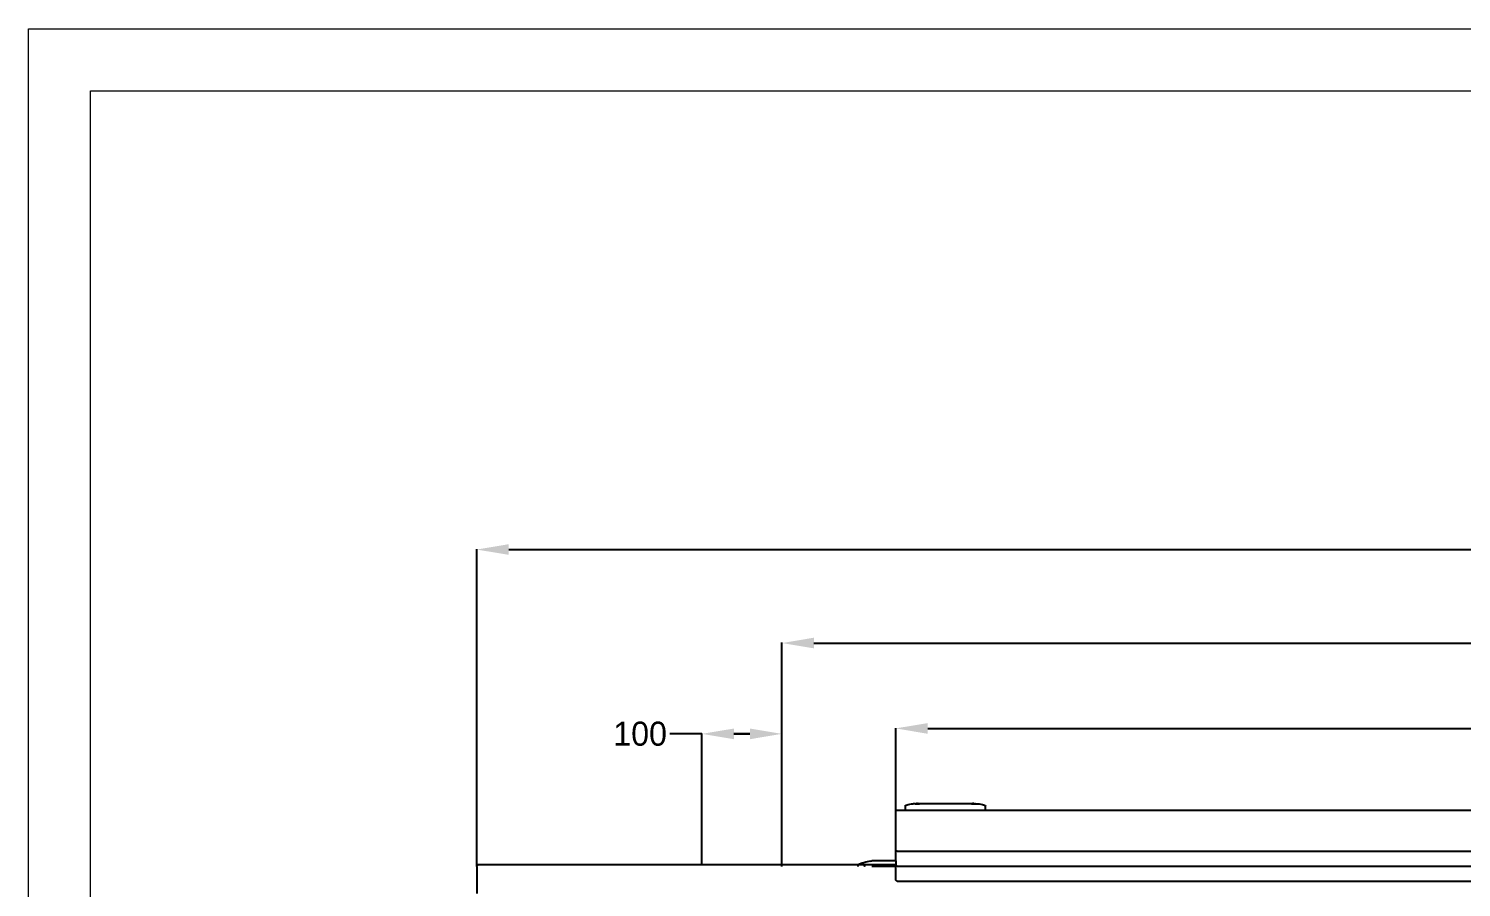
# Model space of a CAD drawing. Header units: millimetres. Extents: x -2916 to 2490, y 92 to 4100.
# Drawn here: x -2916 to -1128, y 3028 to 4100 of the extents above; entities that cross this region are included whole.
import ezdxf

# ---------------------------------------------------------------- set-up
doc = ezdxf.new("R2010")
doc.units = ezdxf.units.MM
doc.header["$PDSIZE"] = -1
doc.layers.add('DIMS', color=1, linetype='Continuous')
doc.layers.add('tabelka', color=155, linetype='Continuous')
doc.styles.get("Standard").update_dxf_attribs({"font": 'Gothic.ttf'})
doc.dimstyles.new('ISO-25', dxfattribs={"dimtxt": 2.5, "dimasz": 2.5, "dimexe": 1.25, "dimexo": 0.625, "dimtad": 1, "dimtxsty": 'Standard', "dimcen": 2.5, "dimadec": 0, "dimazin": 0, "dimtfac": 1, "dimtmove": 0, "dimatfit": 3, "dimfxl": 1, "dimarcsym": 0})

# ---------------------------------------------------------------- blocks, each defined once
blk = doc.blocks.new('*D78')
at = {"layer": 'Defpoints', "color": 0}
for p in [(632.9, 3449.5), (-2357.1, 3053.6), (632.9, 3054.1)]:
    blk.add_point(p, dxfattribs=at)
at = {"layer": 'DIMS', "color": 0, "lineweight": -2}
for p, q in [((-2357.1, 3054.1), (-2357.1, 3450)), ((-2317.1, 3449.5), (-913.1, 3449.5)), ((592.9, 3449.5), (-811.1, 3449.5)), ((632.9, 3054.6), (632.9, 3450))]:
    blk.add_line(p, q, dxfattribs=at)
at = {"layer": 'DIMS', "color": 0}
for points in [[(-2317.1, 3456.2), (-2317.1, 3442.9), (-2357.1, 3449.5)], [(592.9, 3442.9), (592.9, 3456.2), (632.9, 3449.5)]]:
    blk.add_solid(points, dxfattribs=at)
at = {"layer": 'DIMS', "color": 0, "insert": (-862.1, 3449.5), "char_height": 30, "attachment_point": 5}
blk.add_mtext('2990', dxfattribs=at)
blk = doc.blocks.new('*D79')
at = {"layer": 'Defpoints', "color": 0}
for p in [(-1976.1, 3219.5), (-2076.1, 3055.3), (-1976.1, 3053.6)]:
    blk.add_point(p, dxfattribs=at)
at = {"layer": 'DIMS', "color": 0, "lineweight": -2}
for p, q in [((-2076.1, 3219.5), (-2116.1, 3219.5)), ((-2076.1, 3055.8), (-2076.1, 3220)), ((-2036.1, 3219.5), (-2016.1, 3219.5)), ((-2016.1, 3219.5), (-2036.1, 3219.5)), ((-1976.1, 3054.1), (-1976.1, 3220))]:
    blk.add_line(p, q, dxfattribs=at)
at = {"layer": 'DIMS', "color": 0}
for points in [[(-2036.1, 3226.1), (-2036.1, 3212.8), (-2076.1, 3219.5)], [(-2016.1, 3212.8), (-2016.1, 3226.1), (-1976.1, 3219.5)]]:
    blk.add_solid(points, dxfattribs=at)
at = {"layer": 'DIMS', "color": 0, "insert": (-2153.1, 3219.5), "char_height": 30, "attachment_point": 5}
blk.add_mtext('100', dxfattribs=at)
blk = doc.blocks.new('*D80')
at = {"layer": 'Defpoints', "color": 0}
for p in [(247.9, 3332.8), (-1976.1, 3054.1), (247.9, 3054.6)]:
    blk.add_point(p, dxfattribs=at)
at = {"layer": 'DIMS', "color": 0, "lineweight": -2}
for p, q in [((-1976.1, 3054.6), (-1976.1, 3333.3)), ((-1936.1, 3332.8), (-915.1, 3332.8)), ((207.9, 3332.8), (-813.1, 3332.8)), ((247.9, 3055.1), (247.9, 3333.3))]:
    blk.add_line(p, q, dxfattribs=at)
at = {"layer": 'DIMS', "color": 0}
for points in [[(-1936.1, 3339.5), (-1936.1, 3326.2), (-1976.1, 3332.8)], [(207.9, 3326.2), (207.9, 3339.5), (247.9, 3332.8)]]:
    blk.add_solid(points, dxfattribs=at)
at = {"layer": 'DIMS', "color": 0, "insert": (-864.1, 3332.8), "char_height": 30, "attachment_point": 5}
blk.add_mtext('2220', dxfattribs=at)
blk = doc.blocks.new('*D87')
at = {"layer": 'Defpoints', "color": 0}
for p in [(109.9, 3226.3), (-1834.1, 3122.4), (109.9, 3122.4)]:
    blk.add_point(p, dxfattribs=at)
at = {"layer": 'DIMS', "color": 0, "lineweight": -2}
for p, q in [((-1834.1, 3122.9), (-1834.1, 3226.8)), ((-1794.1, 3226.3), (-910.4, 3226.3)), ((69.9, 3226.3), (-813.7, 3226.3)), ((109.9, 3122.9), (109.9, 3226.8))]:
    blk.add_line(p, q, dxfattribs=at)
at = {"layer": 'DIMS', "color": 0}
for points in [[(-1794.1, 3232.9), (-1794.1, 3219.6), (-1834.1, 3226.3)], [(69.9, 3219.6), (69.9, 3232.9), (109.9, 3226.3)]]:
    blk.add_solid(points, dxfattribs=at)
at = {"layer": 'DIMS', "color": 0, "insert": (-862.1, 3226.3), "char_height": 30, "attachment_point": 5}
blk.add_mtext('1945', dxfattribs=at)

msp = doc.modelspace()

# ---------------------------------------------------------------- linework, layer by layer
for p, q in [((-1822.1, 3129.4), (-1821.8, 3130)), ((-1821.8, 3130), (-1821.1, 3130.6)), ((-1821.1, 3130.6), (-1819.9, 3131.1)), ((-1819.9, 3131.1), (-1818.3, 3131.5)), ((-1818.3, 3131.5), (-1816.4, 3131.8)), ((-1816.4, 3131.8), (-1814.3, 3132)), ((-1814.3, 3132), (-1812.1, 3132)), ((-1809.6, 3132), (-1812.1, 3132)), ((-1809.6, 3132), (-1809.5, 3132.1)), ((-1809.6, 3132.1), (-1809.6, 3132)), ((-1809.5, 3132.1), (-1809.6, 3132.1)), ((-1809.6, 3132), (-1809.6, 3132)), ((-1809.5, 3132.1), (-1809.5, 3132.1)), ((-1809.5, 3132.1), (-1809.5, 3132.1)), ((-1809.5, 3132.1), (-1809.4, 3132.1)), ((-1809.5, 3132.1), (-1809.5, 3132)), ((-1809.4, 3132), (-1809.5, 3132)), ((-1809.4, 3132.1), (-1809.3, 3132.1)), ((-1809.4, 3132.1), (-1809.4, 3132.1)), ((-1809.3, 3132), (-1809.4, 3132)), ((-1809.3, 3132.2), (-1809.2, 3132.2)), ((-1809.3, 3132.1), (-1809.3, 3132.2)), ((-1809.2, 3132), (-1809.3, 3132)), ((-1809.2, 3132.2), (-1809.1, 3132.2)), ((-1809.2, 3132), (-1809.2, 3132.1)), ((-1809.2, 3132.1), (-1809.1, 3132)), ((-1809.1, 3132.2), (-1809, 3132.2)), ((-1809.1, 3132.2), (-1809.1, 3132.2)), ((-1809.1, 3132.2), (-1809.1, 3132.2)), ((-1809.1, 3132), (-1809.1, 3132)), ((-1809.1, 3132), (-1809, 3132)), ((-1809, 3132.2), (-1808.9, 3132.2)), ((-1808.9, 3132), (-1809, 3132)), ((-1808.9, 3132.2), (-1808.9, 3132.3)), ((-1808.9, 3132.3), (-1808.8, 3132.2)), ((-1808.8, 3132), (-1808.9, 3132)), ((-1808.8, 3132.3), (-1808.7, 3132.3)), ((-1808.8, 3132.2), (-1808.8, 3132.3)), ((-1808.8, 3132.3), (-1808.8, 3132.3)), ((-1808.8, 3132), (-1808.8, 3132.1)), ((-1808.8, 3132), (-1808.8, 3132)), ((-1808.8, 3132), (-1808.8, 3132)), ((-1808.8, 3132), (-1808.7, 3132)), ((-1808.7, 3132.3), (-1808.7, 3132.3)), ((-1808.7, 3132.3), (-1808.6, 3132.3)), ((-1808.7, 3132), (-1808.7, 3132)), ((-1808.7, 3132), (-1808.6, 3132)), ((-1808.6, 3132.3), (-1808.5, 3132.3)), ((-1808.6, 3132.3), (-1808.6, 3132.3)), ((-1808.6, 3132), (-1808.5, 3132)), ((-1808.5, 3132.3), (-1808.5, 3132.3)), ((-1808.4, 3132.3), (-1808.5, 3132.3)), ((-1808.4, 3132), (-1808.5, 3132)), ((-1808.5, 3132), (-1808.5, 3132)), ((-1808.4, 3132.3), (-1808.3, 3132.3)), ((-1808.4, 3132.3), (-1808.4, 3132.3)), ((-1808.3, 3132), (-1808.4, 3132)), ((-1808.4, 3132), (-1808.4, 3132)), ((-1808.3, 3132.3), (-1808.3, 3132.4)), ((-1808.3, 3132.4), (-1808.2, 3132.3)), ((-1808.3, 3132.3), (-1808.3, 3132.3)), ((-1808.3, 3132), (-1808.3, 3132)), ((-1808.3, 3132), (-1808.2, 3132)), ((-1808.2, 3132.3), (-1808.1, 3132.4)), ((-1808.2, 3132), (-1808, 3132)), ((-1808.1, 3132.4), (-1808.1, 3132.4)), ((-1808.1, 3132.4), (-1808, 3132.4)), ((-1808, 3132.4), (-1808, 3132.4)), ((-1807.9, 3132.4), (-1808, 3132.4)), ((-1808, 3132), (-1808, 3132)), ((-1808, 3132), (-1807.9, 3132)), ((-1807.8, 3132.4), (-1807.9, 3132.4)), ((-1807.9, 3132), (-1807.8, 3132)), ((-1807.8, 3132.4), (-1807.8, 3132.4)), ((-1807.8, 3132.4), (-1807.7, 3132.4)), ((-1807.8, 3132), (-1807.7, 3132)), ((-1807.7, 3132.4), (-1807.7, 3132.4)), ((-1807.7, 3132.4), (-1807.7, 3132.4)), ((-1807.7, 3132.4), (-1807.6, 3132.4)), ((-1807.7, 3132), (-1807.6, 3132)), ((-1807.5, 3132.4), (-1807.6, 3132.4)), ((-1807.6, 3132.4), (-1807.6, 3132.4)), ((-1807.6, 3132), (-1807.5, 3132)), ((-1807.4, 3132.4), (-1807.5, 3132.4)), ((-1807.5, 3132.4), (-1807.5, 3132.4)), ((-1807.5, 3132), (-1807.5, 3132)), ((-1807.5, 3132), (-1807.4, 3132)), ((-1807.4, 3132.4), (-1807.3, 3132.4)), ((-1807.4, 3132.4), (-1807.4, 3132.4)), ((-1807.4, 3132), (-1807.4, 3132)), ((-1807.4, 3132), (-1807.4, 3132)), ((-1807.4, 3132), (-1807.3, 3132)), ((-1807.3, 3132.4), (-1807.2, 3132.4)), ((-1807.3, 3132), (-1807.2, 3132)), ((-1807.3, 3132), (-1807.3, 3132)), ((-1807.2, 3132.4), (-1807.1, 3132.4)), ((-1807.2, 3132.4), (-1807.2, 3132.4)), ((-1807.2, 3132), (-1807.1, 3132)), ((-1807.1, 3132.4), (-1807, 3132.4)), ((-1807.1, 3132), (-1807.1, 3132)), ((-1807.1, 3132), (-1807, 3132)), ((-1806.9, 3132.4), (-1807, 3132.4)), ((-1807, 3132), (-1806.9, 3132)), ((-1806.9, 3132.4), (-1806.8, 3132.4)), ((-1806.9, 3132.4), (-1806.9, 3132.4)), ((-1806.9, 3132), (-1806.9, 3132)), ((-1806.9, 3132), (-1806.9, 3132)), ((-1806.9, 3132), (-1806.8, 3132)), ((-1806.7, 3132.4), (-1806.8, 3132.4)), ((-1806.8, 3132), (-1806.7, 3132)), ((-1806.7, 3132.4), (-1806.6, 3132.4)), ((-1806.7, 3132), (-1806.7, 3132)), ((-1806.7, 3132), (-1806.7, 3132)), ((-1806.7, 3132), (-1806.6, 3132)), ((-1806.6, 3132.4), (-1806.6, 3132.4)), ((-1806.5, 3132.4), (-1806.6, 3132.4)), ((-1806.6, 3132), (-1806.5, 3132)), ((-1806.5, 3132.4), (-1806.5, 3132.4)), ((-1806.4, 3132.4), (-1806.5, 3132.4)), ((-1806.5, 3132), (-1806.5, 3132)), ((-1806.5, 3132), (-1806.4, 3132)), ((-1806.3, 3132.4), (-1806.4, 3132.4)), ((-1806.4, 3132.4), (-1806.4, 3132.4)), ((-1806.4, 3132), (-1806.2, 3132)), ((-1806.3, 3132.4), (-1806.3, 3132.4)), ((-1806.2, 3132.4), (-1806.3, 3132.4)), ((-1806.2, 3132.4), (-1806.2, 3132.4)), ((-1806.2, 3132.4), (-1806.1, 3132.4)), ((-1806.2, 3132.4), (-1806.2, 3132.4)), ((-1806.2, 3132), (-1806.2, 3132)), ((-1806.2, 3132), (-1806.1, 3132)), ((-1806.1, 3132.4), (-1806, 3132.4)), ((-1806.1, 3132), (-1806, 3132)), ((-1806, 3132.3), (-1806, 3132.4)), ((-1805.9, 3132.4), (-1806, 3132.3)), ((-1806, 3132), (-1805.9, 3132)), ((-1805.9, 3132.3), (-1805.9, 3132.4)), ((-1805.9, 3132.4), (-1805.9, 3132.4)), ((-1805.8, 3132.3), (-1805.9, 3132.3)), ((-1805.8, 3132), (-1805.9, 3132)), ((-1805.8, 3132.3), (-1805.8, 3132.3)), ((-1805.8, 3132.3), (-1805.7, 3132.3)), ((-1805.8, 3132), (-1805.8, 3132)), ((-1805.7, 3132), (-1805.8, 3132)), ((-1805.7, 3132.3), (-1805.7, 3132.3)), ((-1805.7, 3132.3), (-1805.6, 3132.3)), ((-1805.7, 3132), (-1805.7, 3132)), ((-1805.7, 3132), (-1805.6, 3132)), ((-1805.6, 3132.3), (-1805.6, 3132.3)), ((-1805.6, 3132.3), (-1805.5, 3132.3)), ((-1805.6, 3132), (-1805.5, 3132)), ((-1805.5, 3132.3), (-1805.5, 3132.3)), ((-1805.5, 3132.3), (-1805.5, 3132.3)), ((-1805.5, 3132.3), (-1805.4, 3132.3)), ((-1805.5, 3132), (-1805.5, 3132)), ((-1805.5, 3132), (-1805.5, 3132)), ((-1805.5, 3132), (-1805.4, 3132)), ((-1805.3, 3132.3), (-1805.4, 3132.3)), ((-1805.4, 3132), (-1805.3, 3132.1)), ((-1805.4, 3132), (-1805.4, 3132)), ((-1805.3, 3132.3), (-1805.3, 3132.3)), ((-1805.3, 3132.2), (-1805.3, 3132.3)), ((-1805.3, 3132.2), (-1805.2, 3132.2)), ((-1805.2, 3132), (-1805.3, 3132.1)), ((-1805.2, 3132.2), (-1805.2, 3132.2)), ((-1805.2, 3132.2), (-1805.2, 3132.2)), ((-1805.1, 3132.2), (-1805.2, 3132.2)), ((-1805.2, 3132), (-1805.2, 3132)), ((-1805.2, 3132), (-1805.1, 3132)), ((-1805.1, 3132.2), (-1805, 3132.2)), ((-1805.1, 3132.2), (-1805.1, 3132.2)), ((-1805.1, 3132), (-1805, 3132)), ((-1804.9, 3132.2), (-1805, 3132.2)), ((-1805, 3132.2), (-1805, 3132.2)), ((-1805, 3132), (-1805, 3132.1)), ((-1805, 3132), (-1805, 3132.1)), ((-1804.9, 3132), (-1805, 3132)), ((-1804.9, 3132.2), (-1804.9, 3132.1)), ((-1804.9, 3132.1), (-1804.8, 3132.1)), ((-1804.9, 3132), (-1804.8, 3132)), ((-1804.7, 3132.1), (-1804.8, 3132.1)), ((-1804.7, 3132), (-1804.8, 3132)), ((-1804.7, 3132.1), (-1804.7, 3132.1)), ((-1804.7, 3132.1), (-1804.7, 3132.1)), ((-1804.6, 3132.1), (-1804.7, 3132.1)), ((-1804.6, 3132.1), (-1804.7, 3132)), ((-1804.6, 3132.1), (-1804.6, 3132.1)), ((-1804.6, 3132), (-1804.6, 3132.1)), ((-1804.6, 3132), (-1804.6, 3132.1)), ((-1804.6, 3132), (-1804.6, 3132)), ((-1804.5, 3132), (-1804.6, 3132)), ((-1804.6, 3132), (-1804.5, 3132)), ((-1804.5, 3132), (-1804.5, 3132)), ((-1739.6, 3132), (-1804.5, 3132)), ((-1739.6, 3132), (-1739.5, 3132.1)), ((-1739.6, 3132.1), (-1739.6, 3132)), ((-1739.5, 3132.1), (-1739.6, 3132.1)), ((-1739.6, 3132), (-1739.6, 3132)), ((-1739.5, 3132.1), (-1739.5, 3132.1)), ((-1739.4, 3132.1), (-1739.5, 3132.1)), ((-1739.5, 3132), (-1739.5, 3132.1)), ((-1739.4, 3132), (-1739.5, 3132)), ((-1739.4, 3132.1), (-1739.3, 3132.1)), ((-1739.4, 3132.1), (-1739.4, 3132.1)), ((-1739.3, 3132), (-1739.4, 3132)), ((-1739.3, 3132.2), (-1739.2, 3132.2)), ((-1739.3, 3132.1), (-1739.3, 3132.2)), ((-1739.3, 3132), (-1739.2, 3132)), ((-1739.1, 3132.2), (-1739.2, 3132.2)), ((-1739.2, 3132), (-1739.1, 3132)), ((-1739.1, 3132.2), (-1739, 3132.2)), ((-1739.1, 3132.2), (-1739.1, 3132.2)), ((-1739.1, 3132.2), (-1739.1, 3132.2)), ((-1739.1, 3132), (-1739.1, 3132)), ((-1739.1, 3132), (-1739, 3132)), ((-1739, 3132.2), (-1739, 3132.2)), ((-1738.9, 3132.2), (-1739, 3132.2)), ((-1738.9, 3132), (-1739, 3132)), ((-1738.9, 3132.3), (-1738.9, 3132.3)), ((-1738.9, 3132.2), (-1738.9, 3132.3)), ((-1738.9, 3132.3), (-1738.8, 3132.3)), ((-1738.8, 3132), (-1738.9, 3132)), ((-1738.8, 3132.3), (-1738.8, 3132.3)), ((-1738.7, 3132.3), (-1738.8, 3132.3)), ((-1738.8, 3132), (-1738.8, 3132.1)), ((-1738.8, 3132), (-1738.8, 3132)), ((-1738.8, 3132), (-1738.8, 3132)), ((-1738.8, 3132), (-1738.7, 3132)), ((-1738.7, 3132.3), (-1738.7, 3132.3)), ((-1738.7, 3132.3), (-1738.7, 3132.3)), ((-1738.7, 3132.3), (-1738.6, 3132.3)), ((-1738.7, 3132), (-1738.7, 3132)), ((-1738.7, 3132), (-1738.6, 3132)), ((-1738.6, 3132.3), (-1738.5, 3132.3)), ((-1738.6, 3132.3), (-1738.6, 3132.3)), ((-1738.6, 3132), (-1738.5, 3132)), ((-1738.5, 3132.3), (-1738.4, 3132.3)), ((-1738.5, 3132.3), (-1738.5, 3132.3)), ((-1738.4, 3132), (-1738.5, 3132)), ((-1738.5, 3132), (-1738.5, 3132)), ((-1738.4, 3132.3), (-1738.3, 3132.3)), ((-1738.3, 3132), (-1738.4, 3132)), ((-1738.4, 3132), (-1738.4, 3132)), ((-1738.3, 3132.3), (-1738.3, 3132.4)), ((-1738.3, 3132.4), (-1738.2, 3132.4)), ((-1738.3, 3132.3), (-1738.3, 3132.3)), ((-1738.3, 3132), (-1738.3, 3132)), ((-1738.3, 3132), (-1738.2, 3132)), ((-1738.2, 3132.3), (-1738.1, 3132.4)), ((-1738.2, 3132.4), (-1738.2, 3132.3)), ((-1738.2, 3132), (-1738, 3132)), ((-1738.1, 3132.4), (-1738.1, 3132.4)), ((-1738.1, 3132.4), (-1738.1, 3132.4)), ((-1738.1, 3132.4), (-1738, 3132.4)), ((-1738, 3132.4), (-1738, 3132.4)), ((-1737.9, 3132.4), (-1738, 3132.4)), ((-1738, 3132), (-1738, 3132)), ((-1738, 3132), (-1737.9, 3132)), ((-1737.8, 3132.4), (-1737.9, 3132.4)), ((-1737.9, 3132), (-1737.8, 3132)), ((-1737.8, 3132.4), (-1737.8, 3132.4)), ((-1737.8, 3132.4), (-1737.7, 3132.4)), ((-1737.8, 3132), (-1737.7, 3132)), ((-1737.7, 3132.4), (-1737.7, 3132.4)), ((-1737.7, 3132.4), (-1737.7, 3132.4)), ((-1737.7, 3132.4), (-1737.6, 3132.4)), ((-1737.7, 3132), (-1737.6, 3132)), ((-1737.5, 3132.4), (-1737.6, 3132.4)), ((-1737.6, 3132.4), (-1737.6, 3132.4)), ((-1737.6, 3132), (-1737.5, 3132)), ((-1737.4, 3132.4), (-1737.5, 3132.4)), ((-1737.5, 3132.4), (-1737.5, 3132.4)), ((-1737.5, 3132), (-1737.5, 3132)), ((-1737.5, 3132), (-1737.4, 3132)), ((-1737.4, 3132.4), (-1737.3, 3132.4)), ((-1737.4, 3132.4), (-1737.4, 3132.4)), ((-1737.4, 3132), (-1737.4, 3132)), ((-1737.4, 3132), (-1737.4, 3132)), ((-1737.4, 3132), (-1737.3, 3132)), ((-1737.3, 3132.4), (-1737.2, 3132.4)), ((-1737.3, 3132), (-1737.2, 3132)), ((-1737.3, 3132), (-1737.3, 3132)), ((-1737.2, 3132.4), (-1737.1, 3132.4)), ((-1737.2, 3132.4), (-1737.2, 3132.4)), ((-1737.2, 3132), (-1737.1, 3132)), ((-1737.1, 3132.4), (-1737, 3132.4)), ((-1737.1, 3132), (-1737.1, 3132)), ((-1737.1, 3132), (-1737, 3132)), ((-1736.9, 3132.4), (-1737, 3132.4)), ((-1737, 3132), (-1736.9, 3132)), ((-1736.9, 3132.4), (-1736.8, 3132.4)), ((-1736.9, 3132.4), (-1736.9, 3132.4)), ((-1736.9, 3132), (-1736.9, 3132)), ((-1736.9, 3132), (-1736.9, 3132)), ((-1736.9, 3132), (-1736.8, 3132)), ((-1736.7, 3132.4), (-1736.8, 3132.4)), ((-1736.8, 3132), (-1736.7, 3132)), ((-1736.7, 3132.4), (-1736.6, 3132.4)), ((-1736.7, 3132), (-1736.7, 3132)), ((-1736.7, 3132), (-1736.7, 3132)), ((-1736.7, 3132), (-1736.6, 3132)), ((-1736.6, 3132.4), (-1736.6, 3132.4)), ((-1736.5, 3132.4), (-1736.6, 3132.4)), ((-1736.6, 3132), (-1736.5, 3132)), ((-1736.5, 3132.4), (-1736.5, 3132.4)), ((-1736.4, 3132.4), (-1736.5, 3132.4)), ((-1736.5, 3132), (-1736.5, 3132)), ((-1736.5, 3132), (-1736.4, 3132)), ((-1736.3, 3132.4), (-1736.4, 3132.4)), ((-1736.4, 3132.4), (-1736.4, 3132.4)), ((-1736.4, 3132), (-1736.2, 3132)), ((-1736.3, 3132.4), (-1736.3, 3132.4)), ((-1736.2, 3132.4), (-1736.3, 3132.4)), ((-1736.2, 3132.4), (-1736.2, 3132.4)), ((-1736.2, 3132.4), (-1736.1, 3132.4)), ((-1736.2, 3132.4), (-1736.2, 3132.4)), ((-1736.2, 3132), (-1736.2, 3132)), ((-1736.2, 3132), (-1736.1, 3132)), ((-1736.1, 3132.4), (-1736, 3132.4)), ((-1736.1, 3132), (-1736, 3132)), ((-1736, 3132.3), (-1736, 3132.4)), ((-1735.9, 3132.4), (-1736, 3132.3)), ((-1736, 3132), (-1735.9, 3132)), ((-1735.8, 3132.3), (-1735.9, 3132.4)), ((-1735.9, 3132.4), (-1735.9, 3132.4)), ((-1735.8, 3132), (-1735.9, 3132)), ((-1735.7, 3132.3), (-1735.8, 3132.3)), ((-1735.8, 3132.3), (-1735.8, 3132.3)), ((-1735.8, 3132.3), (-1735.8, 3132.3)), ((-1735.8, 3132), (-1735.8, 3132)), ((-1735.7, 3132), (-1735.8, 3132)), ((-1735.7, 3132.3), (-1735.6, 3132.3)), ((-1735.7, 3132), (-1735.7, 3132)), ((-1735.7, 3132), (-1735.6, 3132)), ((-1735.6, 3132.3), (-1735.6, 3132.3)), ((-1735.6, 3132.3), (-1735.5, 3132.3)), ((-1735.6, 3132), (-1735.5, 3132)), ((-1735.5, 3132.3), (-1735.5, 3132.3)), ((-1735.5, 3132.3), (-1735.5, 3132.3)), ((-1735.5, 3132.3), (-1735.4, 3132.3)), ((-1735.5, 3132), (-1735.5, 3132)), ((-1735.5, 3132), (-1735.5, 3132)), ((-1735.5, 3132), (-1735.4, 3132)), ((-1735.3, 3132.3), (-1735.4, 3132.3)), ((-1735.4, 3132), (-1735.3, 3132.1)), ((-1735.4, 3132), (-1735.4, 3132)), ((-1735.3, 3132.3), (-1735.3, 3132.2)), ((-1735.3, 3132.3), (-1735.3, 3132.3)), ((-1735.3, 3132.3), (-1735.3, 3132.3)), ((-1735.3, 3132.2), (-1735.2, 3132.2)), ((-1735.2, 3132), (-1735.3, 3132.1)), ((-1735.2, 3132.2), (-1735.2, 3132.2)), ((-1735.1, 3132.2), (-1735.2, 3132.2)), ((-1735.2, 3132.2), (-1735.2, 3132.2)), ((-1735.2, 3132), (-1735.2, 3132)), ((-1735.2, 3132), (-1735.1, 3132)), ((-1735.1, 3132.2), (-1735.1, 3132.2)), ((-1735.1, 3132.2), (-1735, 3132.2)), ((-1735.1, 3132), (-1735, 3132)), ((-1734.9, 3132.2), (-1735, 3132.2)), ((-1735, 3132.2), (-1735, 3132.2)), ((-1735, 3132), (-1735, 3132.1)), ((-1735, 3132), (-1735, 3132.1)), ((-1734.9, 3132), (-1735, 3132)), ((-1734.9, 3132.2), (-1734.9, 3132.1)), ((-1734.9, 3132.1), (-1734.8, 3132.1)), ((-1734.9, 3132), (-1734.8, 3132)), ((-1734.7, 3132.1), (-1734.8, 3132.1)), ((-1734.7, 3132), (-1734.8, 3132)), ((-1734.7, 3132.1), (-1734.7, 3132.1)), ((-1734.7, 3132.1), (-1734.7, 3132.1)), ((-1734.6, 3132.1), (-1734.7, 3132.1)), ((-1734.6, 3132.1), (-1734.7, 3132)), ((-1734.6, 3132.1), (-1734.6, 3132.1)), ((-1734.6, 3132), (-1734.6, 3132.1)), ((-1734.6, 3132), (-1734.6, 3132.1)), ((-1734.6, 3132), (-1734.6, 3132)), ((-1734.5, 3132), (-1734.6, 3132)), ((-1734.6, 3132), (-1734.5, 3132)), ((-1734.5, 3132), (-1734.5, 3132)), ((-1734.5, 3132), (-1732.1, 3132)), ((-1732.1, 3132), (-1729.9, 3132)), ((-1729.9, 3132), (-1727.7, 3131.8)), ((-1727.7, 3131.8), (-1725.8, 3131.5)), ((-1725.8, 3131.5), (-1724.3, 3131.1)), ((-1724.3, 3131.1), (-1723.1, 3130.6)), ((-1723.1, 3130.6), (-1722.3, 3130)), ((-1722.3, 3130), (-1722.1, 3129.4)), ((-1834.1, 3122.4), (-1834, 3122.9)), ((-1834.1, 3089.5), (-1834.1, 3122.4)), ((-1834, 3122.9), (-1833.8, 3123.3)), ((-1833.8, 3123.3), (-1833.5, 3123.7)), ((-1833.5, 3123.7), (-1833.4, 3123.9)), ((-1833.4, 3123.9), (-1833.2, 3123.9)), ((-1833.2, 3123.9), (-1833.1, 3124)), ((-1832.8, 3124.2), (-1833.1, 3124)), ((-1832.8, 3124.2), (-1832.7, 3124.2)), ((-1832.7, 3124.2), (-1832.6, 3124.3)), ((-1832.6, 3124.3), (-1832.4, 3124.3)), ((-1832.4, 3124.3), (-1832.1, 3124.4)), ((-1832.1, 3124.4), (-1822.1, 3124.4)), ((-1822.1, 3129.4), (-1822.1, 3124.4)), ((-1822.1, 3124.4), (-1822.1, 3124.3)), ((-1822.1, 3124.4), (-1821.8, 3124.4)), ((-1822.1, 3124.3), (-1822.1, 3124.1)), ((-1822.1, 3123.8), (-1822.1, 3123.4)), ((-1821.8, 3124.4), (-1821.1, 3124.4)), ((-1821.1, 3124.4), (-1819.9, 3124.4)), ((-1819.9, 3124.4), (-1818.3, 3124.4)), ((-1818.3, 3124.4), (-1816.4, 3124.4)), ((-1816.4, 3124.4), (-1814.3, 3124.4)), ((-1814.3, 3124.4), (-1812.1, 3124.4)), ((-1812.1, 3124.4), (-1732.1, 3124.4)), ((-1738.6, 3124.1), (-1738.6, 3124.1)), ((-1735.6, 3124.2), (-1735.6, 3124.2)), ((-1732.1, 3124.4), (-1729.9, 3124.4)), ((-1729.9, 3124.4), (-1727.7, 3124.4)), ((-1727.7, 3124.4), (-1725.8, 3124.4)), ((-1725.8, 3124.4), (-1724.3, 3124.4)), ((-1724.3, 3124.4), (-1723.1, 3124.4)), ((-1723.1, 3124.4), (-1722.3, 3124.4)), ((-1722.3, 3124.4), (-1722.1, 3124.4)), ((-1722.1, 3124.4), (-1722.1, 3129.4)), ((-1722.1, 3124.3), (-1722.1, 3124.4)), ((-1722.1, 3124.4), (-882.1, 3124.4)), ((-1722.1, 3124.1), (-1722.1, 3124.3)), ((-1722.1, 3123.4), (-1722.1, 3123.8)), ((-1834.1, 3075), (-1834.1, 3089.5)), ((-1875.8, 3058.2), (-1877, 3057.8)), ((-1874.4, 3058.6), (-1875.8, 3058.2)), ((-1872.8, 3059.1), (-1874.4, 3058.6)), ((-1871.2, 3059.5), (-1872.8, 3059.1)), ((-1869.5, 3059.9), (-1871.2, 3059.5)), ((-1867.7, 3060.3), (-1869.5, 3059.9)), ((-1865.9, 3060.7), (-1867.7, 3060.3)), ((-1865.9, 3060.7), (-1864, 3061.1)), ((-1834.1, 3061.1), (-1864, 3061.1)), ((-1834, 3074.5), (-1834.1, 3075)), ((-1834.1, 3070.9), (-1834.1, 3075)), ((-1834.1, 3061.1), (-1834.1, 3070.9)), ((-1834.1, 3061.1), (-1834.1, 3056.4)), ((-1833.8, 3074.1), (-1834, 3074.5)), ((-1833.5, 3073.7), (-1833.8, 3074.1)), ((-1833.4, 3073.5), (-1833.5, 3073.7)), ((-1833.5, 3073.7), (-1833.5, 3073.7)), ((-1833.2, 3073.5), (-1833.4, 3073.5)), ((-1833.2, 3073.5), (-1833.1, 3073.4)), ((-1833.1, 3073.4), (-1832.8, 3073.2)), ((-1832.7, 3073.2), (-1832.8, 3073.2)), ((-1832.7, 3073.2), (-1832.6, 3073.1)), ((-1832.4, 3073.1), (-1832.6, 3073.1)), ((-1832.4, 3073.1), (-1832.1, 3073)), ((-1832.1, 3073), (107.9, 3073.1)), ((-2357.1, 3054.1), (-2357, 3054.7)), ((-2357.1, 3054.1), (-2357.1, 3020.1)), ((-2357, 3054.7), (-2356.8, 3055.1)), ((-2356.8, 3055.1), (-2356.5, 3055.6)), ((-2356.5, 3055.6), (-2356.1, 3055.9)), ((-2355.8, 3056), (-2356.1, 3055.9)), ((-2355.8, 3056), (-2355.6, 3056.1)), ((-2355.6, 3056.1), (-2355.1, 3056.1)), ((-2023.3, 3056.1), (-2355.1, 3056.1)), ((-1880.5, 3056.1), (-2023.3, 3056.1)), ((-1881, 3054.5), (-1881, 3054.7)), ((-1881, 3054.1), (-1881, 3054.5)), ((-1880.8, 3055.7), (-1880.9, 3055.6)), ((-1880.7, 3055.9), (-1880.8, 3055.7)), ((-1880.4, 3056.1), (-1880.5, 3056.1)), ((-1880.4, 3056.1), (-1880.5, 3056.1)), ((-1879.9, 3056.5), (-1880.4, 3056.1)), ((-1880.4, 3056.1), (-1880.4, 3056.1)), ((-1873, 3056.1), (-1880.4, 3056.1)), ((-1879.1, 3057), (-1879.9, 3056.5)), ((-1878.2, 3057.4), (-1879.1, 3057)), ((-1877, 3057.8), (-1878.2, 3057.4)), ((-1872.7, 3056.1), (-1873, 3056.1)), ((-1873, 3054.7), (-1873, 3054.5)), ((-1873, 3054.5), (-1873, 3054.5)), ((-1872.9, 3054.5), (-1872.9, 3054.7)), ((-1872.8, 3054.4), (-1872.9, 3054.5)), ((-1872.9, 3054.5), (-1872.9, 3054.5)), ((-1872.7, 3054.1), (-1872.8, 3054.4)), ((-1872, 3056.1), (-1872.7, 3056.1)), ((-1870.9, 3056.1), (-1872, 3056.1)), ((-1869.5, 3056.1), (-1870.9, 3056.1)), ((-1867.8, 3056.1), (-1869.5, 3056.1)), ((-1866, 3056.1), (-1867.8, 3056.1)), ((-1864, 3056.1), (-1866, 3056.1)), ((-1834.1, 3056.1), (-1864, 3056.1)), ((-1834.1, 3054.1), (-1864, 3054.1)), ((-1834, 3055.9), (-1834.1, 3056.4)), ((-1834.1, 3056.1), (-1834.1, 3056.4)), ((-1834.1, 3056.1), (-1834.1, 3056.1)), ((-1834.1, 3056.1), (-1834.1, 3056.1)), ((-1834.1, 3056.1), (-1834.1, 3055.9)), ((-1834.1, 3055.9), (-1834.1, 3055.6)), ((-1834.1, 3055.6), (-1834.1, 3055.1)), ((-1834.1, 3055.1), (-1834.1, 3054.7)), ((-1834.1, 3054.7), (-1834.1, 3054.5)), ((-1834.1, 3054.5), (-1834.1, 3054.1)), ((-1834.1, 3052.3), (-1834.1, 3054.1)), ((-1834.1, 3037.8), (-1834.1, 3052.3)), ((-1833.8, 3055.4), (-1834, 3055.9)), ((-1833.5, 3055), (-1833.8, 3055.4)), ((-1833.4, 3054.9), (-1833.5, 3055)), ((-1833.5, 3055), (-1833.5, 3055)), ((-1833.2, 3054.8), (-1833.4, 3054.9)), ((-1833.2, 3054.8), (-1833.1, 3054.7)), ((-1833.1, 3054.7), (-1832.8, 3054.5)), ((-1832.7, 3054.5), (-1832.8, 3054.5)), ((-1832.7, 3054.5), (-1832.6, 3054.5)), ((-1832.4, 3054.4), (-1832.6, 3054.5)), ((-1832.4, 3054.4), (-1832.1, 3054.4)), ((-1832.1, 3054.4), (107.9, 3054.4)), ((-1834, 3037.3), (-1834.1, 3037.8)), ((-1833.8, 3036.8), (-1834, 3037.3)), ((-1833.5, 3036.4), (-1833.8, 3036.8)), ((-1833.4, 3036.3), (-1833.5, 3036.4)), ((-1833.5, 3036.4), (-1833.5, 3036.4)), ((-1833.2, 3036.2), (-1833.4, 3036.3)), ((-1833.2, 3036.2), (-1833.1, 3036.1)), ((-1833.1, 3036.1), (-1832.8, 3035.9)), ((-1832.7, 3035.9), (-1832.8, 3035.9)), ((-1832.7, 3035.9), (-1832.6, 3035.8)), ((-1832.4, 3035.8), (-1832.6, 3035.8)), ((-1832.4, 3035.8), (-1832.1, 3035.8)), ((-1832.1, 3035.8), (107.9, 3035.8))]:
    msp.add_line(p, q)
at = {"layer": 'tabelka', "lineweight": 5}
for points in [[(-2916.4, 4099.5), (2490, 4099.5), (2490, 91.9), (-2916.4, 91.9)], [(-2839, 4022.1), (2412.6, 4022.1), (2412.6, 169.3), (-2839, 169.3)]]:
    msp.add_lwpolyline(points, close=True, dxfattribs=at)

# ---------------------------------------------------------------- dimensions: what is measured, and where the dimension line sits
at = {"layer": 'DIMS'}
dim = msp.add_linear_dim(base=(632.9, 3449.5), p1=(-2357.1, 3053.6), p2=(632.9, 3054.1), dimstyle='ISO-25', override={"dimscale": 1, "dimtxt": 30, "dimasz": 40, "dimexe": 0.5, "dimexo": 0.5, "dimgap": 6, "dimtad": 0, "dimtih": 1, "dimtoh": 1, "dimdec": 0, "dimlfac": 1, "dimzin": 0, "dimadec": 2, "dimtfac": 2, "dimtdec": 1, "dimtzin": 0}, dxfattribs=at)
dim.commit()
dim.dimension.update_dxf_attribs({"geometry": '*D78', "text_midpoint": (-862.1, 3449.5)})
for base, p1, p2, text, picture, middle in [((247.9, 3332.8), (-1976.1, 3054.1), (247.9, 3054.6), '2220', '*D80', (-864.1, 3332.8)), ((109.9, 3226.3), (-1834.1, 3122.4), (109.9, 3122.4), '1945', '*D87', (-862.1, 3226.3))]:
    dim = msp.add_linear_dim(base=base, p1=p1, p2=p2, text=text, dimstyle='ISO-25', override={"dimscale": 1, "dimtxt": 30, "dimasz": 40, "dimexe": 0.5, "dimexo": 0.5, "dimgap": 6, "dimtad": 0, "dimtih": 1, "dimtoh": 1, "dimdec": 0, "dimlfac": 1, "dimzin": 0, "dimadec": 2, "dimtfac": 2, "dimtdec": 1, "dimtzin": 0}, dxfattribs=at)
    dim.commit()
    dim.dimension.update_dxf_attribs({"geometry": picture, "text_midpoint": middle})
dim = msp.add_linear_dim(base=(-1976.1, 3219.5), p1=(-2076.1, 3055.3), p2=(-1976.1, 3053.6), dimstyle='ISO-25', override={"dimscale": 1, "dimtxt": 30, "dimasz": 40, "dimexe": 0.5, "dimexo": 0.5, "dimgap": 6, "dimtad": 0, "dimtih": 1, "dimtoh": 1, "dimdec": 0, "dimlfac": 1, "dimzin": 0, "dimadec": 2, "dimtfac": 2, "dimtdec": 1, "dimtzin": 0}, dxfattribs=at)
dim.commit()
dim.dimension.update_dxf_attribs({"geometry": '*D79', "text_midpoint": (-2153.1, 3219.5), "dimtype": 160})

doc.saveas('drawing.dxf')
